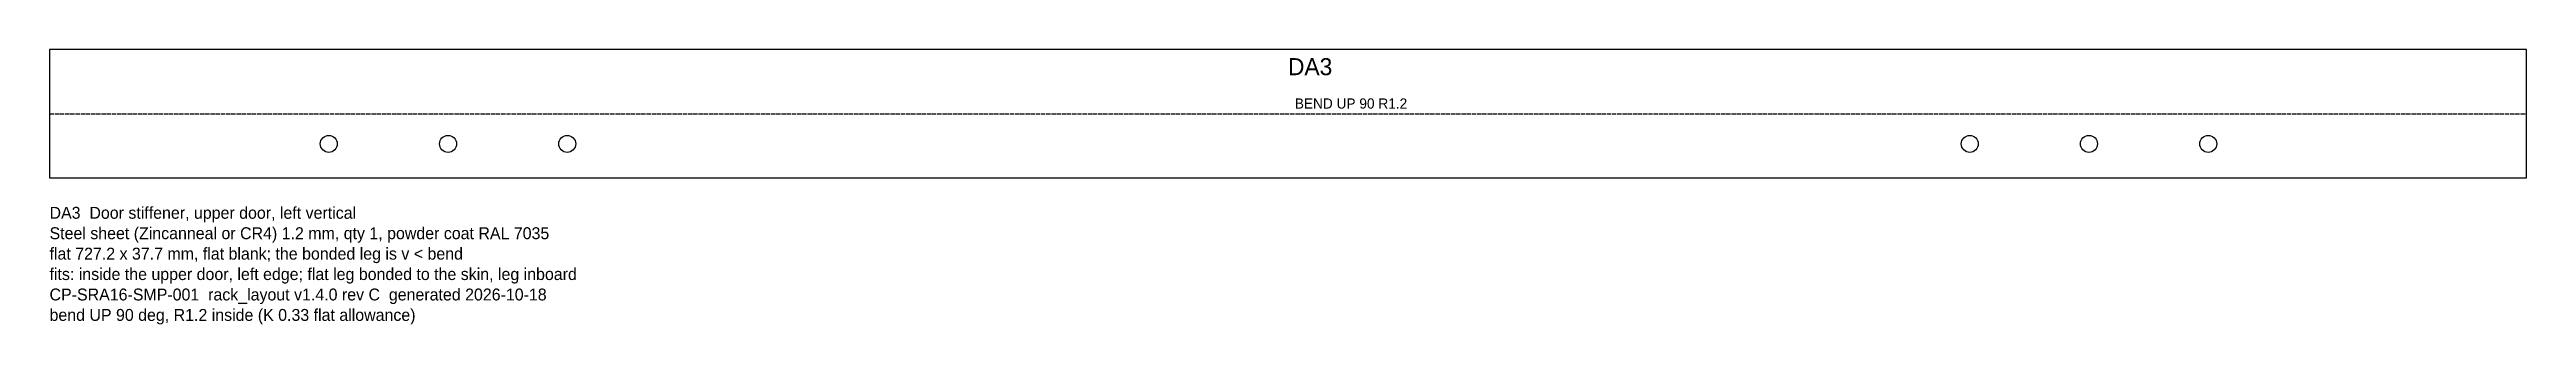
# Model space of a CAD drawing. Header units: millimetres. Extents: x 0 to 727, y -43 to 38.
import ezdxf

# ---------------------------------------------------------------- set-up
doc = ezdxf.new("R2010")
doc.units = ezdxf.units.MM
doc.linetypes.add('DASHED', pattern=[1.524, 1.27, -0.254])
for name, color, linetype in [('BEND', 1, 'DASHED'), ('CUT', 7, 'CONTINUOUS'), ('ETCH', 3, 'CONTINUOUS'), ('NOTES', 8, 'CONTINUOUS')]:
    doc.layers.add(name, color=color, linetype=linetype)

msp = doc.modelspace()

# ---------------------------------------------------------------- linework, layer by layer
at = {"layer": 'BEND'}
msp.add_line((0, 18.85), (727.2, 18.85), dxfattribs=at)
at = {"layer": 'CUT'}
msp.add_lwpolyline([(0, 0), (727.2, 0), (727.2, 37.71), (0, 37.71)], close=True, dxfattribs=at)
for centre in [(81.99, 10), (116.99, 10), (151.99, 10), (563.76, 10), (598.76, 10), (633.76, 10)]:
    msp.add_circle(centre, 2.5, dxfattribs=at)

# ---------------------------------------------------------------- texts
at = {"layer": 'BEND'}
msp.add_text('BEND UP 90 R1.2', height=3, dxfattribs=at).set_placement((365.6, 20.35))
at = {"layer": 'ETCH'}
msp.add_text('DA3', height=5, dxfattribs=at).set_placement((363.6, 30.17))
at = {"layer": 'NOTES'}
for s, p in [('Steel sheet (Zincanneal or CR4) 1.2 mm, qty 1, powder coat RAL 7035', (0, -18)), ('DA3  Door stiffener, upper door, left vertical', (0, -12)), ('flat 727.2 x 37.7 mm, flat blank; the bonded leg is v < bend', (0, -24)), ('fits: inside the upper door, left edge; flat leg bonded to the skin, leg inboard', (0, -30)), ('CP-SRA16-SMP-001  rack_layout v1.4.0 rev C  generated 2026-10-18', (0, -36)), ('bend UP 90 deg, R1.2 inside (K 0.33 flat allowance)', (0, -42))]:
    msp.add_text(s, height=3.5, dxfattribs=at).set_placement(p)

doc.saveas('drawing.dxf')
